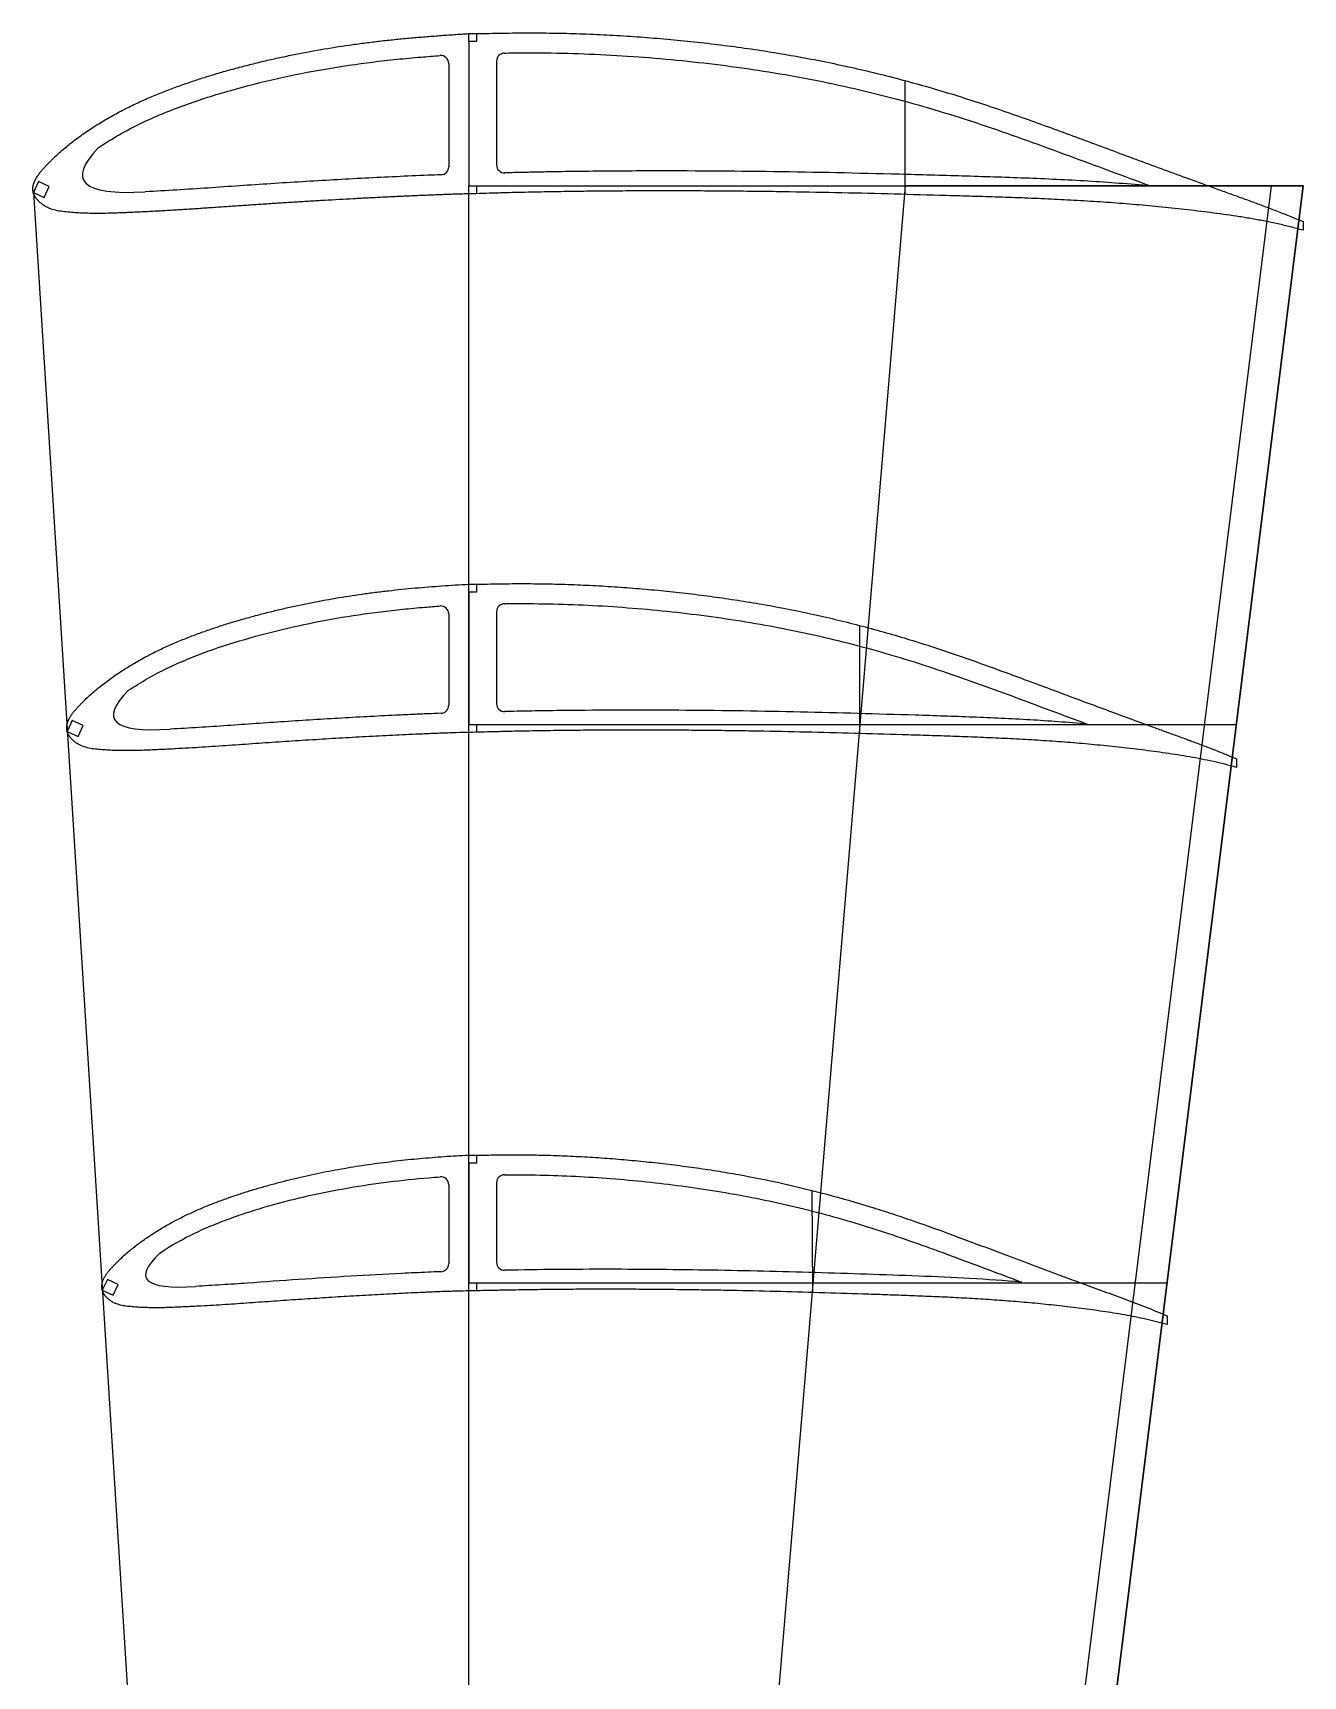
# Model space of a CAD drawing. Header units: millimetres. Extents: x -11497 to 404, y -3854 to 414.
# Drawn here: x -6564.2 to -6245.6, y -1495 to -1083.1 of the extents above; entities that cross this region are included whole.
import ezdxf

# ---------------------------------------------------------------- set-up
doc = ezdxf.new("R2010")
doc.units = ezdxf.units.MM
doc.layers.add('7', color=1, linetype='Continuous')
doc.layers.add('剖面线层', color=2, linetype='Continuous', lineweight=25)
doc.layers.add('细线层', color=4, linetype='Continuous', lineweight=25)

msp = doc.modelspace()

# ---------------------------------------------------------------- linework, layer by layer
for p, q in [((-6454.8793, -1085.2521), (-6454.8793, -1083.2637)), ((-6452.8793, -1083.2521), (-6452.8793, -1085.2521)), ((-6452.8793, -1085.2521), (-6454.8793, -1085.2521)), ((-6459.8793, -1090.7639), (-6459.8793, -1116.6567)), ((-6447.8793, -1090.1355), (-6447.8793, -1116.178)), ((-6454.8793, -1123.4381), (-6454.8793, -1121.4381)), ((-6454.8793, -1121.4381), (-6452.8793, -1121.4381)), ((-6452.8793, -1121.4381), (-6452.8793, -1123.3884)), ((-6454.8793, -1223.2727), (-6454.8793, -1221.2863)), ((-6452.8793, -1223.2727), (-6454.8793, -1223.2727)), ((-6452.8793, -1221.2727), (-6452.8793, -1223.2727)), ((-6459.8793, -1228.7378), (-6459.8793, -1251.6367)), ((-6447.8793, -1228.167), (-6447.8793, -1251.213)), ((-6454.8793, -1258.4381), (-6454.8793, -1256.4381)), ((-6454.8793, -1256.4381), (-6452.8793, -1256.4381)), ((-6452.8793, -1256.4381), (-6452.8793, -1258.3922)), ((-6454.8793, -1366.4088), (-6454.8793, -1364.4244)), ((-6452.8793, -1366.4088), (-6454.8793, -1366.4088)), ((-6452.8793, -1364.4088), (-6452.8793, -1366.4088)), ((-6447.8793, -1371.3198), (-6447.8793, -1391.2538)), ((-6459.8793, -1371.8251), (-6459.8793, -1391.6154)), ((-6454.8793, -1398.4381), (-6454.8793, -1396.4381)), ((-6454.8793, -1396.4381), (-6452.8793, -1396.4381)), ((-6452.8793, -1396.4381), (-6452.8793, -1398.3975))]:
    msp.add_line(p, q)
at = {"color": 7, "linetype": 'Continuous', "lineweight": 25}
for p, q in [((-6547.6808, -1111.8305), (-6547.6805, -1111.8308)), ((-6562.7858, -1120.3475), (-6564.0536, -1123.0664)), ((-6560.0668, -1121.6153), (-6562.7858, -1120.3475)), ((-6564.0536, -1123.0664), (-6561.3347, -1124.3343)), ((-6561.3347, -1124.3343), (-6560.0668, -1121.6153)), ((-6535.9797, -1122.9243), (-6535.9815, -1122.9243)), ((-6245.6061, -1130.398), (-6245.6054, -1132.5597)), ((-6540.1543, -1247.8718), (-6540.1542, -1247.8719)), ((-6554.3025, -1255.4476), (-6555.5704, -1258.1666)), ((-6551.5836, -1256.7155), (-6554.3025, -1255.4476)), ((-6555.5704, -1258.1666), (-6552.8515, -1259.4344)), ((-6552.8515, -1259.4344), (-6551.5836, -1256.7155)), ((-6529.7587, -1257.6132), (-6529.7618, -1257.6134)), ((-6262.3516, -1265.039), (-6262.3502, -1267.212)), ((-6532.3402, -1388.9527), (-6532.34, -1388.9529)), ((-6545.495, -1395.5515), (-6546.7629, -1398.2704)), ((-6542.7761, -1396.8194), (-6545.495, -1395.5515)), ((-6546.7629, -1398.2704), (-6544.044, -1399.5383)), ((-6544.044, -1399.5383), (-6542.7761, -1396.8194)), ((-6279.7372, -1404.6663), (-6279.735, -1406.8509))]:
    msp.add_line(p, q, dxfattribs=at)
for centre, start, end in [((-6461.8793, -1090.7639), 0, 94.302179), ((-6445.8793, -1090.1355), 91.004085, 180), ((-6445.8793, -1116.178), 180, 271.568947), ((-6461.8793, -1116.6567), 272.101356, 360), ((-6461.8793, -1228.7378), 0, 94.285698), ((-6445.8793, -1228.167), 90.79571, 180), ((-6461.8793, -1251.6367), 272.065823, 0), ((-6445.8793, -1251.213), 180, 271.335393), ((-6461.8793, -1371.8251), 0, 94.349868), ((-6445.8793, -1371.3198), 90.458323, 180), ((-6461.8793, -1391.6154), 272.117061, 0), ((-6445.8793, -1391.2538), 180, 271.122232)]:
    msp.add_arc(centre, 2, start, end)
for points, knots in [([(-6245.6054, -1132.5597), (-6246.6449, -1132.2417), (-6248.7535, -1131.7064), (-6251.9269, -1130.9477), (-6255.1241, -1130.2851), (-6258.3354, -1129.6922), (-6261.5595, -1129.1637), (-6264.7922, -1128.6848), (-6268.0313, -1128.2429), (-6271.2753, -1127.8298), (-6274.5237, -1127.4437), (-6278.8599, -1126.9618), (-6284.2895, -1126.4238), (-6290.817, -1125.8726), (-6297.3542, -1125.4048), (-6303.8994, -1125.0182), (-6310.4506, -1124.6984), (-6317.0063, -1124.4335), (-6323.5653, -1124.2084), (-6330.1263, -1124.0069), (-6338.8764, -1123.7563), (-6349.816, -1123.455), (-6362.9449, -1123.1445), (-6373.8845, -1122.9459), (-6382.6341, -1122.8286), (-6389.1948, -1122.7614), (-6395.7536, -1122.7147), (-6402.31, -1122.6913), (-6408.8638, -1122.6897), (-6415.4144, -1122.7122), (-6421.9614, -1122.7606), (-6428.5044, -1122.8365), (-6433.9531, -1122.9233), (-6438.3096, -1123.0064), (-6441.5756, -1123.0796), (-6444.2964, -1123.138), (-6446.472, -1123.1981), (-6448.647, -1123.2628), (-6451.3647, -1123.3513), (-6453.5386, -1123.4056), (-6455.8412, -1123.4612), (-6457.6643, -1123.5173), (-6460.0942, -1123.5981), (-6461.9162, -1123.6627), (-6463.7377, -1123.7329), (-6465.5587, -1123.8085), (-6467.3793, -1123.8856), (-6469.8063, -1123.9899), (-6472.8389, -1124.1277), (-6476.4765, -1124.3013), (-6480.1127, -1124.4833), (-6484.9588, -1124.7376), (-6489.8021, -1125.0073), (-6494.6425, -1125.2939), (-6498.2714, -1125.516), (-6501.8991, -1125.7447), (-6505.5256, -1125.9806), (-6509.1509, -1126.2219), (-6512.7753, -1126.4669), (-6516.3986, -1126.7166), (-6520.0213, -1126.9665), (-6523.6438, -1127.2115), (-6527.2664, -1127.4459), (-6530.8895, -1127.6641), (-6533.9095, -1127.8278), (-6536.3257, -1127.9495), (-6538.1379, -1128.0368), (-6539.9502, -1128.1204), (-6541.7627, -1128.1994), (-6543.5755, -1128.2669), (-6545.3888, -1128.3177), (-6547.2026, -1128.3439), (-6549.0166, -1128.3404), (-6550.83, -1128.2996), (-6552.6422, -1128.2228), (-6554.4519, -1128.099), (-6556.2577, -1127.9309), (-6558.0575, -1127.6969), (-6559.5221, -1127.3023), (-6560.6282, -1126.809), (-6561.2823, -1126.4295), (-6561.7797, -1126.0857), (-6562.2591, -1125.7173), (-6562.7064, -1125.3096), (-6563.0605, -1124.9165), (-6563.2541, -1124.6849), (-6563.3913, -1124.5046), (-6563.5181, -1124.3169), (-6563.6312, -1124.1204), (-6563.7338, -1123.9185), (-6563.8418, -1123.7198), (-6563.9429, -1123.5177), (-6564.0167, -1123.3037), (-6564.0752, -1123.0854), (-6564.1193, -1122.8632), (-6564.152, -1122.6391), (-6564.1788, -1122.338), (-6564.1825, -1121.9595), (-6564.1371, -1121.5837), (-6564.0803, -1121.2872), (-6564.0257, -1121.0673), (-6563.9607, -1120.8502), (-6563.8624, -1120.5646), (-6563.7188, -1120.215), (-6563.5185, -1119.8083), (-6563.2225, -1119.281), (-6562.8047, -1118.6507), (-6562.2546, -1117.9298), (-6561.6677, -1117.238), (-6561.0564, -1116.5684), (-6560.4271, -1115.9156), (-6559.7872, -1115.273), (-6558.9259, -1114.4247), (-6557.8242, -1113.3899), (-6556.4646, -1112.1895), (-6555.0648, -1111.036), (-6553.6319, -1109.9241), (-6551.6819, -1108.4937), (-6549.1799, -1106.7962), (-6546.0935, -1104.8886), (-6542.9332, -1103.1058), (-6539.7039, -1101.4505), (-6536.4147, -1099.9173), (-6533.0746, -1098.4978), (-6529.6956, -1097.1728), (-6526.2845, -1095.9313), (-6522.8449, -1094.7699), (-6519.3816, -1093.6795), (-6515.8966, -1092.6585), (-6512.3939, -1091.6976), (-6508.8754, -1090.7938), (-6505.3421, -1089.9465), (-6501.7951, -1089.1549), (-6497.049, -1088.1729), (-6491.0878, -1087.0773), (-6485.0945, -1086.1542), (-6480.2845, -1085.5101), (-6476.6699, -1085.0746), (-6473.0489, -1084.6856), (-6469.4229, -1084.3336), (-6465.7904, -1084.0409), (-6462.1555, -1083.7644), (-6458.519, -1083.4924), (-6456.0928, -1083.3332), (-6454.8793, -1083.2637)], [0, 0, 0, 0, 0.00737426, 0.01474851, 0.02212277, 0.02949703, 0.03687129, 0.04424554, 0.0516198, 0.05899406, 0.06636831, 0.07374257, 0.08849108, 0.1032396, 0.11798811, 0.13273663, 0.14748514, 0.16223365, 0.17698217, 0.19173068, 0.2064792, 0.23597622, 0.26547325, 0.29497028, 0.3097188, 0.32446731, 0.33921582, 0.35396434, 0.36871285, 0.38346137, 0.39820988, 0.41295839, 0.42770691, 0.43508116, 0.44245542, 0.44982968, 0.45351681, 0.45720394, 0.46457819, 0.47195245, 0.47195245, 0.48020319, 0.48432856, 0.48845394, 0.49257931, 0.49670468, 0.50083005, 0.50495542, 0.51320616, 0.52145691, 0.52970765, 0.53795839, 0.55445988, 0.56271062, 0.57096137, 0.57921211, 0.58746285, 0.59571359, 0.60396434, 0.61221508, 0.62046582, 0.62871657, 0.63696731, 0.64521805, 0.6534688, 0.65759417, 0.66171954, 0.66584491, 0.66997028, 0.67409565, 0.67822102, 0.6823464, 0.68647177, 0.69059714, 0.69472251, 0.69884788, 0.70297325, 0.70709862, 0.711224, 0.71328668, 0.71534937, 0.71638071, 0.71741205, 0.71947474, 0.72050608, 0.72102175, 0.72153742, 0.7220531, 0.72256877, 0.72308444, 0.72360011, 0.72411578, 0.72463145, 0.72514712, 0.7256628, 0.72617847, 0.72669414, 0.72772548, 0.72875682, 0.7292725, 0.72978817, 0.73030384, 0.73081951, 0.73185085, 0.7328822, 0.73391354, 0.73597622, 0.73803891, 0.7401016, 0.74216428, 0.74422697, 0.74628965, 0.74835234, 0.75247771, 0.75660308, 0.76072845, 0.76485383, 0.7689792, 0.77722994, 0.78548068, 0.79373143, 0.80198217, 0.81023291, 0.81848365, 0.8267344, 0.83498514, 0.84323588, 0.85148663, 0.85973737, 0.86798811, 0.87623886, 0.8844896, 0.89274034, 0.90099108, 0.91749257, 0.93399406, 0.9422448, 0.95049554, 0.95874629, 0.96699703, 0.97524777, 0.98349851, 0.99174926, 1, 1, 1, 1]), ([(-6454.8793, -1083.2637), (-6453.752, -1083.2621), (-6451.4978, -1083.2405), (-6448.117, -1083.1769), (-6444.7363, -1083.1098), (-6441.3549, -1083.08), (-6437.9735, -1083.0776), (-6433.465, -1083.1189), (-6428.9575, -1083.2213), (-6424.4518, -1083.3831), (-6419.9477, -1083.5839), (-6414.3213, -1083.9115), (-6407.5772, -1084.4182), (-6400.843, -1085.0423), (-6394.1199, -1085.7769), (-6387.4109, -1086.6289), (-6380.7177, -1087.5998), (-6371.8197, -1089.0639), (-6360.7559, -1091.2296), (-6347.6005, -1094.3859), (-6336.7521, -1097.453), (-6328.152, -1100.1644), (-6319.5987, -1103.021), (-6311.1069, -1106.0542), (-6302.643, -1109.1642), (-6296.3015, -1111.5139), (-6289.96, -1113.8636), (-6283.6182, -1116.2124), (-6277.272, -1118.5492), (-6271.9784, -1120.4828), (-6267.7396, -1122.0189), (-6264.5574, -1123.1621), (-6261.3764, -1124.3089), (-6258.1982, -1125.4636), (-6255.0294, -1126.6437), (-6251.87, -1127.849), (-6248.7289, -1129.101), (-6246.6402, -1129.9496), (-6245.6061, -1130.398)], [0, 0, 0, 0, 0.015625, 0.03125, 0.046875, 0.0625, 0.078125, 0.09375, 0.125, 0.140625, 0.15625, 0.1875, 0.21875, 0.25, 0.28125, 0.3125, 0.34375, 0.375, 0.4375, 0.5, 0.5625, 0.59375, 0.625, 0.6875, 0.71875, 0.75, 0.78125, 0.8125, 0.84375, 0.875, 0.890625, 0.90625, 0.921875, 0.9375, 0.953125, 0.96875, 0.984375, 1, 1, 1, 1]), ([(-6547.6805, -1111.8308), (-6545.9903, -1110.6892), (-6544.2672, -1109.623), (-6540.7652, -1107.6185), (-6538.9851, -1106.6828), (-6535.372, -1104.9325), (-6533.5389, -1104.1182), (-6529.8313, -1102.5842), (-6527.9578, -1101.8624), (-6522.2888, -1099.8079), (-6518.4435, -1098.5894), (-6510.6537, -1096.3791), (-6506.7336, -1095.3887), (-6498.8503, -1093.6174), (-6494.8863, -1092.837), (-6486.9178, -1091.4693), (-6482.9102, -1090.8821), (-6476.8901, -1090.1335), (-6474.8811, -1089.9074), (-6471.865, -1089.5961), (-6470.8593, -1089.4965), (-6468.8465, -1089.3099), (-6467.8395, -1089.224), (-6465.2316, -1089.0125), (-6463.6306, -1088.89), (-6462.0293, -1088.7696)], [0, 0, 0, 0, 0.0625, 0.0625, 0.125, 0.125, 0.1875, 0.1875, 0.25, 0.25, 0.375, 0.375, 0.5, 0.5, 0.625, 0.625, 0.75, 0.75, 0.8125, 0.8125, 0.84375, 0.84375, 0.875, 0.875, 0.924640544, 0.924640544, 0.924640544, 0.924640544]), ([(-6445.9143, -1088.1358), (-6445.1964, -1088.1233), (-6444.4785, -1088.1121), (-6440.104, -1088.062), (-6436.4494, -1088.0751), (-6425.493, -1088.2801), (-6418.1978, -1088.6311), (-6407.2682, -1089.4648), (-6403.6272, -1089.7951), (-6396.3495, -1090.5548), (-6392.7099, -1090.9856), (-6381.8258, -1092.4365), (-6374.6137, -1093.6142), (-6360.293, -1096.4636), (-6353.1846, -1098.1365), (-6342.596, -1100.9998), (-6339.0776, -1102.0137), (-6332.0709, -1104.158), (-6328.5875, -1105.2863), (-6318.1815, -1108.796), (-6311.3034, -1111.3026), (-6297.5666, -1116.3708), (-6290.7061, -1118.9269), (-6283.8373, -1121.4598)], [0.050233065, 0.050233065, 0.050233065, 0.050233065, 0.0625, 0.0625, 0.125, 0.125, 0.25, 0.25, 0.3125, 0.3125, 0.375, 0.375, 0.5, 0.5, 0.625, 0.625, 0.6875, 0.6875, 0.75, 0.75, 0.875, 0.875, 1, 1, 1, 1]), ([(-6461.8059, -1118.6553), (-6462.9128, -1118.6959), (-6464.0195, -1118.7391), (-6467.7526, -1118.8941), (-6470.3789, -1119.0079), (-6478.2566, -1119.3745), (-6483.5069, -1119.6457), (-6494.0049, -1120.238), (-6499.2525, -1120.5602), (-6507.1222, -1121.0734), (-6509.7453, -1121.2489), (-6514.991, -1121.6055), (-6517.6136, -1121.7882), (-6522.8592, -1122.1468), (-6525.4822, -1122.3224), (-6530.7297, -1122.6466), (-6533.3543, -1122.793), (-6535.9797, -1122.9243)], [0.705584984, 0.705584984, 0.705584984, 0.705584984, 0.71875, 0.71875, 0.75, 0.75, 0.8125, 0.8125, 0.875, 0.875, 0.90625, 0.90625, 0.9375, 0.9375, 0.96875, 0.96875, 1, 1, 1, 1]), ([(-6283.8373, -1121.4598), (-6289.0781, -1120.9789), (-6294.3228, -1120.5868), (-6304.8186, -1119.95), (-6310.0696, -1119.7037), (-6320.5753, -1119.2959), (-6325.8299, -1119.1321), (-6336.3398, -1118.8236), (-6341.5951, -1118.6767), (-6357.3621, -1118.2607), (-6367.8766, -1118.0306), (-6388.9051, -1117.7396), (-6399.4191, -1117.6715), (-6415.1898, -1117.7061), (-6420.4466, -1117.7413), (-6428.3317, -1117.8349), (-6430.9601, -1117.873), (-6434.9026, -1117.9401), (-6436.2167, -1117.964), (-6438.845, -1118.0163), (-6440.1592, -1118.0455), (-6442.7875, -1118.1033), (-6444.1016, -1118.1312), (-6445.552, -1118.1698), (-6445.6883, -1118.1735), (-6445.8245, -1118.1772)], [0, 0, 0, 0, 0.0625, 0.0625, 0.125, 0.125, 0.1875, 0.1875, 0.25, 0.25, 0.375, 0.375, 0.5, 0.5, 0.5625, 0.5625, 0.59375, 0.59375, 0.609375, 0.609375, 0.625, 0.625, 0.640625, 0.640625, 0.642245062, 0.642245062, 0.642245062, 0.642245062]), ([(-6262.3502, -1267.212), (-6263.3094, -1266.9227), (-6265.2521, -1266.4275), (-6268.1767, -1265.7295), (-6271.1217, -1265.1163), (-6274.0794, -1264.5661), (-6277.048, -1264.0736), (-6280.0243, -1263.626), (-6283.0061, -1263.2123), (-6285.9921, -1262.8255), (-6288.9819, -1262.4639), (-6292.9727, -1262.0126), (-6297.9691, -1261.5084), (-6303.975, -1260.9911), (-6309.9889, -1260.5505), (-6316.0093, -1260.1842), (-6322.0344, -1259.8788), (-6328.0632, -1259.6234), (-6334.0943, -1259.4044), (-6340.127, -1259.2072), (-6348.1719, -1258.9602), (-6358.2295, -1258.6634), (-6370.2999, -1258.3541), (-6380.3584, -1258.1515), (-6388.4043, -1258.0274), (-6394.4379, -1257.9533), (-6400.4705, -1257.898), (-6406.5018, -1257.8645), (-6412.5316, -1257.8505), (-6418.5595, -1257.859), (-6424.5854, -1257.8909), (-6430.6089, -1257.9488), (-6435.6262, -1258.0182), (-6439.6385, -1258.0864), (-6442.6469, -1258.1468), (-6445.1534, -1258.1971), (-6447.158, -1258.2473), (-6449.1622, -1258.2981), (-6451.6667, -1258.3659), (-6453.6703, -1258.4102), (-6455.7925, -1258.4592), (-6457.4729, -1258.5037), (-6459.713, -1258.569), (-6461.3927, -1258.6236), (-6463.072, -1258.6871), (-6464.7507, -1258.7595), (-6466.4293, -1258.8324), (-6468.6671, -1258.9294), (-6471.4635, -1259.0593), (-6474.8182, -1259.2222), (-6478.1719, -1259.3925), (-6482.6421, -1259.6308), (-6487.1103, -1259.8833), (-6491.5764, -1260.1517), (-6494.9252, -1260.3594), (-6498.273, -1260.5733), (-6501.6199, -1260.7938), (-6504.9661, -1261.0194), (-6508.3116, -1261.2488), (-6511.6564, -1261.4821), (-6515.0008, -1261.7157), (-6518.3452, -1261.945), (-6521.6899, -1262.1644), (-6525.0353, -1262.3689), (-6527.8239, -1262.5221), (-6530.0551, -1262.6364), (-6531.7286, -1262.7185), (-6533.4023, -1262.7974), (-6535.076, -1262.8715), (-6536.7502, -1262.9351), (-6538.4249, -1262.9835), (-6540.1, -1263.0078), (-6541.7754, -1263.0055), (-6543.4502, -1262.9676), (-6545.1241, -1262.8975), (-6546.7954, -1262.782), (-6548.4634, -1262.6277), (-6550.125, -1262.4054), (-6551.475, -1262.0299), (-6552.4912, -1261.5633), (-6553.0924, -1261.2077), (-6553.5476, -1260.8846), (-6553.9869, -1260.54), (-6554.3948, -1260.1579), (-6554.7161, -1259.7901), (-6554.8905, -1259.5728), (-6555.0136, -1259.4038), (-6555.127, -1259.2282), (-6555.228, -1259.045), (-6555.319, -1258.8568), (-6555.4128, -1258.6706), (-6555.4984, -1258.481), (-6555.5585, -1258.2816), (-6555.6058, -1258.0787), (-6555.6412, -1257.8728), (-6555.667, -1257.6655), (-6555.688, -1257.3872), (-6555.6923, -1257.0377), (-6555.652, -1256.6904), (-6555.6061, -1256.4157), (-6555.5596, -1256.2118), (-6555.5026, -1256.0105), (-6555.4161, -1255.7454), (-6555.2884, -1255.4207), (-6555.1069, -1255.0434), (-6554.8386, -1254.5536), (-6554.4565, -1253.969), (-6553.9519, -1253.3004), (-6553.4126, -1252.6592), (-6552.8499, -1252.039), (-6552.2696, -1251.4351), (-6551.6798, -1250.8403), (-6550.8852, -1250.0558), (-6549.8692, -1249.0984), (-6548.6152, -1247.9875), (-6547.3236, -1246.9205), (-6546.0016, -1245.8917), (-6544.2022, -1244.5682), (-6541.8927, -1242.9983), (-6539.0442, -1241.2331), (-6536.1264, -1239.5848), (-6533.1454, -1238.0533), (-6530.1086, -1236.6357), (-6527.0247, -1235.323), (-6523.9054, -1234.0969), (-6520.756, -1232.9496), (-6517.5809, -1231.8749), (-6514.3836, -1230.8669), (-6511.1666, -1229.9225), (-6507.9334, -1229.0338), (-6504.6858, -1228.198), (-6501.4248, -1227.4144), (-6498.1513, -1226.6823), (-6493.7715, -1225.7741), (-6488.271, -1224.7611), (-6482.7419, -1223.9071), (-6478.3051, -1223.3113), (-6474.9712, -1222.9086), (-6471.6319, -1222.5483), (-6468.2882, -1222.2232), (-6464.9392, -1221.9508), (-6461.5882, -1221.6942), (-6458.2352, -1221.4552), (-6455.9979, -1221.3327), (-6454.8793, -1221.2863)], [0, 0, 0, 0, 0.00737426, 0.01474851, 0.02212277, 0.02949703, 0.03687129, 0.04424554, 0.0516198, 0.05899406, 0.06636831, 0.07374257, 0.08849108, 0.1032396, 0.11798811, 0.13273663, 0.14748514, 0.16223365, 0.17698217, 0.19173068, 0.2064792, 0.23597622, 0.26547325, 0.29497028, 0.3097188, 0.32446731, 0.33921582, 0.35396434, 0.36871285, 0.38346137, 0.39820988, 0.41295839, 0.42770691, 0.43508116, 0.44245542, 0.44982968, 0.45351681, 0.45720394, 0.46457819, 0.47195245, 0.47195245, 0.48020319, 0.48432856, 0.48845394, 0.49257931, 0.49670468, 0.50083005, 0.50495542, 0.51320616, 0.52145691, 0.52970765, 0.53795839, 0.55445988, 0.56271062, 0.57096137, 0.57921211, 0.58746285, 0.59571359, 0.60396434, 0.61221508, 0.62046582, 0.62871657, 0.63696731, 0.64521805, 0.6534688, 0.65759417, 0.66171954, 0.66584491, 0.66997028, 0.67409565, 0.67822102, 0.6823464, 0.68647177, 0.69059714, 0.69472251, 0.69884788, 0.70297325, 0.70709862, 0.711224, 0.71328668, 0.71534937, 0.71638071, 0.71741205, 0.71947474, 0.72050608, 0.72102175, 0.72153742, 0.7220531, 0.72256877, 0.72308444, 0.72360011, 0.72411578, 0.72463145, 0.72514712, 0.7256628, 0.72617847, 0.72669414, 0.72772548, 0.72875682, 0.7292725, 0.72978817, 0.73030384, 0.73081951, 0.73185085, 0.7328822, 0.73391354, 0.73597622, 0.73803891, 0.7401016, 0.74216428, 0.74422697, 0.74628965, 0.74835234, 0.75247771, 0.75660308, 0.76072845, 0.76485383, 0.7689792, 0.77722994, 0.78548068, 0.79373143, 0.80198217, 0.81023291, 0.81848365, 0.8267344, 0.83498514, 0.84323588, 0.85148663, 0.85973737, 0.86798811, 0.87623886, 0.8844896, 0.89274034, 0.90099108, 0.91749257, 0.93399406, 0.9422448, 0.95049554, 0.95874629, 0.96699703, 0.97524777, 0.98349851, 0.99174926, 1, 1, 1, 1]), ([(-6454.8793, -1221.2863), (-6453.8418, -1221.2826), (-6451.7671, -1221.264), (-6448.6553, -1221.2128), (-6445.5436, -1221.1557), (-6442.4314, -1221.1357), (-6439.3192, -1221.1391), (-6435.1698, -1221.1867), (-6431.0214, -1221.2888), (-6426.8747, -1221.4467), (-6422.7296, -1221.64), (-6417.5518, -1221.9521), (-6411.3456, -1222.431), (-6405.1487, -1223.0178), (-6398.9623, -1223.7067), (-6392.789, -1224.5032), (-6386.6304, -1225.4086), (-6378.4436, -1226.7729), (-6368.2646, -1228.786), (-6356.1623, -1231.7146), (-6346.1832, -1234.5569), (-6338.2725, -1237.0675), (-6330.4055, -1239.7123), (-6322.5953, -1242.5196), (-6314.8108, -1245.397), (-6308.9785, -1247.5711), (-6303.1462, -1249.7452), (-6297.3134, -1251.9182), (-6291.4769, -1254.0809), (-6286.6085, -1255.8708), (-6282.7104, -1257.2931), (-6279.784, -1258.3526), (-6276.8585, -1259.4142), (-6273.9356, -1260.483), (-6271.021, -1261.5743), (-6268.115, -1262.6885), (-6265.2248, -1263.843), (-6263.3038, -1264.6271), (-6262.3516, -1265.039)], [0, 0, 0, 0, 0.015625, 0.03125, 0.046875, 0.0625, 0.078125, 0.09375, 0.125, 0.140625, 0.15625, 0.1875, 0.21875, 0.25, 0.28125, 0.3125, 0.34375, 0.375, 0.4375, 0.5, 0.5625, 0.59375, 0.625, 0.6875, 0.71875, 0.75, 0.78125, 0.8125, 0.84375, 0.875, 0.890625, 0.90625, 0.921875, 0.9375, 0.953125, 0.96875, 0.984375, 1, 1, 1, 1]), ([(-6540.1542, -1247.8719), (-6538.6009, -1246.8261), (-6537.0179, -1245.8483), (-6533.7996, -1244.0116), (-6532.1638, -1243.1542), (-6528.8434, -1241.5503), (-6527.1586, -1240.8043), (-6523.7518, -1239.3974), (-6522.0304, -1238.7349), (-6516.8211, -1236.8505), (-6513.287, -1235.7314), (-6506.1317, -1233.7016), (-6502.5316, -1232.7919), (-6495.2908, -1231.1643), (-6491.6499, -1230.4471), (-6484.3304, -1229.1893), (-6480.6494, -1228.6485), (-6475.1203, -1227.9595), (-6473.2752, -1227.751), (-6470.5053, -1227.4641), (-6469.5816, -1227.3725), (-6467.7331, -1227.2005), (-6466.8083, -1227.1209), (-6464.5987, -1226.9402), (-6463.3139, -1226.8397), (-6462.0287, -1226.7434)], [0, 0, 0, 0, 0.0625, 0.0625, 0.125, 0.125, 0.1875, 0.1875, 0.25, 0.25, 0.375, 0.375, 0.5, 0.5, 0.625, 0.625, 0.75, 0.75, 0.8125, 0.8125, 0.84375, 0.84375, 0.875, 0.875, 0.918381079, 0.918381079, 0.918381079, 0.918381079]), ([(-6445.9071, -1226.1672), (-6445.5436, -1226.1621), (-6445.1801, -1226.1577), (-6441.5006, -1226.1213), (-6438.1871, -1226.1381), (-6428.254, -1226.3356), (-6421.6419, -1226.6591), (-6411.7378, -1227.4184), (-6408.4389, -1227.7182), (-6401.8456, -1228.4069), (-6398.5513, -1228.7959), (-6391.9675, -1229.6698), (-6388.6798, -1230.1536), (-6382.1324, -1231.2233), (-6378.8703, -1231.8096), (-6369.1203, -1233.731), (-6362.6699, -1235.2328), (-6353.0657, -1237.803), (-6349.8761, -1238.7123), (-6343.5205, -1240.636), (-6340.3551, -1241.6516), (-6330.9079, -1244.8154), (-6324.6672, -1247.0842), (-6315.3253, -1250.5407), (-6312.2146, -1251.7018), (-6305.9922, -1254.0214), (-6302.8812, -1255.1817), (-6299.769, -1256.3388)], [0.055650718, 0.055650718, 0.055650718, 0.055650718, 0.0625, 0.0625, 0.125, 0.125, 0.25, 0.25, 0.3125, 0.3125, 0.375, 0.375, 0.4375, 0.4375, 0.5, 0.5, 0.625, 0.625, 0.6875, 0.6875, 0.75, 0.75, 0.875, 0.875, 0.9375, 0.9375, 1, 1, 1, 1]), ([(-6461.8072, -1253.6354), (-6462.9219, -1253.6756), (-6464.0363, -1253.7227), (-6466.3481, -1253.8228), (-6467.5457, -1253.8741), (-6469.9405, -1253.9815), (-6471.1378, -1254.0377), (-6477.1239, -1254.3245), (-6481.9114, -1254.5772), (-6491.484, -1255.1287), (-6496.269, -1255.428), (-6503.4449, -1255.9032), (-6505.8367, -1256.0656), (-6510.62, -1256.3957), (-6513.0114, -1256.5642), (-6517.7946, -1256.8951), (-6520.1864, -1257.0571), (-6524.9714, -1257.3564), (-6527.3647, -1257.4914), (-6529.7587, -1257.6132)], [0.704210872, 0.704210872, 0.704210872, 0.704210872, 0.71875, 0.71875, 0.734375, 0.734375, 0.75, 0.75, 0.8125, 0.8125, 0.875, 0.875, 0.90625, 0.90625, 0.9375, 0.9375, 0.96875, 0.96875, 1, 1, 1, 1]), ([(-6299.769, -1256.3388), (-6304.5507, -1255.9172), (-6309.3358, -1255.5737), (-6318.9116, -1255.013), (-6323.7021, -1254.7937), (-6333.2859, -1254.4225), (-6338.0792, -1254.2681), (-6347.6664, -1253.9721), (-6352.4602, -1253.8289), (-6366.8427, -1253.4285), (-6376.4341, -1253.2078), (-6395.6186, -1252.919), (-6405.2106, -1252.8445), (-6419.5982, -1252.8582), (-6424.394, -1252.8844), (-6431.5875, -1252.9612), (-6433.9853, -1252.9929), (-6438.7809, -1253.0682), (-6441.1787, -1253.1146), (-6444.3285, -1253.1786), (-6445.0806, -1253.1949), (-6445.8327, -1253.2125)], [0, 0, 0, 0, 0.0625, 0.0625, 0.125, 0.125, 0.1875, 0.1875, 0.25, 0.25, 0.375, 0.375, 0.5, 0.5, 0.5625, 0.5625, 0.59375, 0.59375, 0.625, 0.625, 0.634801777, 0.634801777, 0.634801777, 0.634801777]), ([(-6279.735, -1406.8509), (-6280.6108, -1406.5914), (-6282.3814, -1406.1379), (-6285.0477, -1405.5029), (-6287.7309, -1404.9409), (-6290.4251, -1404.435), (-6293.1286, -1403.9799), (-6295.8386, -1403.5649), (-6298.5533, -1403.1804), (-6301.2715, -1402.821), (-6303.9929, -1402.4848), (-6307.625, -1402.0654), (-6312.1717, -1401.5961), (-6317.636, -1401.1141), (-6323.1065, -1400.7017), (-6328.582, -1400.3563), (-6334.0611, -1400.0661), (-6339.5426, -1399.8206), (-6345.0258, -1399.6078), (-6350.5099, -1399.4151), (-6357.8228, -1399.1719), (-6366.9646, -1398.8797), (-6377.936, -1398.5715), (-6387.0798, -1398.3648), (-6394.395, -1398.2338), (-6399.8814, -1398.1525), (-6405.3677, -1398.0881), (-6410.8538, -1398.0442), (-6416.3396, -1398.0174), (-6421.8249, -1398.0113), (-6427.3097, -1398.0261), (-6432.7938, -1398.0652), (-6437.3632, -1398.1165), (-6441.0183, -1398.1692), (-6443.7592, -1398.2165), (-6446.0432, -1398.2583), (-6447.8701, -1398.2983), (-6449.697, -1398.3347), (-6451.9802, -1398.381), (-6453.807, -1398.4148), (-6455.742, -1398.4569), (-6457.2743, -1398.4894), (-6459.3172, -1398.5387), (-6460.8492, -1398.5828), (-6462.3809, -1398.6395), (-6463.9119, -1398.7085), (-6465.4429, -1398.7771), (-6467.4844, -1398.8664), (-6470.0355, -1398.9882), (-6473.0965, -1399.1399), (-6476.157, -1399.298), (-6480.2368, -1399.5199), (-6484.3156, -1399.7544), (-6488.3932, -1400.0039), (-6491.451, -1400.1967), (-6494.5082, -1400.3954), (-6497.565, -1400.5998), (-6500.6213, -1400.8091), (-6503.6772, -1401.0223), (-6506.7328, -1401.2386), (-6509.7884, -1401.4552), (-6512.844, -1401.6681), (-6515.9003, -1401.872), (-6518.9573, -1402.0622), (-6521.5058, -1402.2047), (-6523.5449, -1402.3113), (-6525.0744, -1402.3881), (-6526.604, -1402.4619), (-6528.1338, -1402.5311), (-6529.664, -1402.5905), (-6531.1947, -1402.6365), (-6532.7259, -1402.6588), (-6534.2574, -1402.6577), (-6535.7884, -1402.6227), (-6537.3185, -1402.5596), (-6538.8463, -1402.4528), (-6540.3712, -1402.3128), (-6541.8893, -1402.1026), (-6543.1203, -1401.7471), (-6544.0431, -1401.308), (-6544.5894, -1400.9774), (-6545.0009, -1400.6757), (-6545.3985, -1400.3558), (-6545.7655, -1400.0003), (-6546.0527, -1399.6587), (-6546.2071, -1399.4562), (-6546.3156, -1399.299), (-6546.4151, -1399.136), (-6546.5037, -1398.9666), (-6546.5826, -1398.7926), (-6546.6616, -1398.6195), (-6546.731, -1398.4428), (-6546.777, -1398.2584), (-6546.8126, -1398.0717), (-6546.839, -1397.8827), (-6546.8576, -1397.6927), (-6546.8727, -1397.4382), (-6546.8776, -1397.1187), (-6546.8426, -1396.801), (-6546.808, -1396.549), (-6546.77, -1396.3617), (-6546.7212, -1396.1768), (-6546.647, -1395.9331), (-6546.5358, -1395.6341), (-6546.3738, -1395.2874), (-6546.1341, -1394.8366), (-6545.7892, -1394.2994), (-6545.3319, -1393.6851), (-6544.842, -1393.0964), (-6544.3297, -1392.5274), (-6543.8003, -1391.9743), (-6543.2625, -1391.4292), (-6542.5372, -1390.7108), (-6541.6101, -1389.8338), (-6540.4658, -1388.8159), (-6539.2866, -1387.8387), (-6538.0797, -1386.8961), (-6536.4366, -1385.6836), (-6534.3269, -1384.2463), (-6531.7254, -1382.6289), (-6529.0594, -1381.1202), (-6526.3362, -1379.7173), (-6523.5613, -1378.4196), (-6520.7437, -1377.2179), (-6517.894, -1376.0945), (-6515.0162, -1375.0448), (-6512.1156, -1374.0603), (-6509.1945, -1373.1378), (-6506.2558, -1372.273), (-6503.3024, -1371.4593), (-6500.3361, -1370.694), (-6497.3577, -1369.9765), (-6494.3683, -1369.3062), (-6490.3687, -1368.4747), (-6485.3465, -1367.5474), (-6480.2994, -1366.7652), (-6476.25, -1366.2194), (-6473.2077, -1365.8509), (-6470.1608, -1365.5203), (-6467.1102, -1365.2231), (-6464.0554, -1364.9719), (-6460.9992, -1364.7358), (-6457.9406, -1364.5312), (-6455.8994, -1364.4467), (-6454.8793, -1364.4244)], [0, 0, 0, 0, 0.00737426, 0.01474851, 0.02212277, 0.02949703, 0.03687129, 0.04424554, 0.0516198, 0.05899406, 0.06636831, 0.07374257, 0.08849108, 0.1032396, 0.11798811, 0.13273663, 0.14748514, 0.16223365, 0.17698217, 0.19173068, 0.2064792, 0.23597622, 0.26547325, 0.29497028, 0.3097188, 0.32446731, 0.33921582, 0.35396434, 0.36871285, 0.38346137, 0.39820988, 0.41295839, 0.42770691, 0.43508116, 0.44245542, 0.44982968, 0.45351681, 0.45720394, 0.46457819, 0.47195245, 0.47195245, 0.48020319, 0.48432856, 0.48845394, 0.49257931, 0.49670468, 0.50083005, 0.50495542, 0.51320616, 0.52145691, 0.52970765, 0.53795839, 0.55445988, 0.56271062, 0.57096137, 0.57921211, 0.58746285, 0.59571359, 0.60396434, 0.61221508, 0.62046582, 0.62871657, 0.63696731, 0.64521805, 0.6534688, 0.65759417, 0.66171954, 0.66584491, 0.66997028, 0.67409565, 0.67822102, 0.6823464, 0.68647177, 0.69059714, 0.69472251, 0.69884788, 0.70297325, 0.70709862, 0.711224, 0.71328668, 0.71534937, 0.71638071, 0.71741205, 0.71947474, 0.72050608, 0.72102175, 0.72153742, 0.7220531, 0.72256877, 0.72308444, 0.72360011, 0.72411578, 0.72463145, 0.72514712, 0.7256628, 0.72617847, 0.72669414, 0.72772548, 0.72875682, 0.7292725, 0.72978817, 0.73030384, 0.73081951, 0.73185085, 0.7328822, 0.73391354, 0.73597622, 0.73803891, 0.7401016, 0.74216428, 0.74422697, 0.74628965, 0.74835234, 0.75247771, 0.75660308, 0.76072845, 0.76485383, 0.7689792, 0.77722994, 0.78548068, 0.79373143, 0.80198217, 0.81023291, 0.81848365, 0.8267344, 0.83498514, 0.84323588, 0.85148663, 0.85973737, 0.86798811, 0.87623886, 0.8844896, 0.89274034, 0.90099108, 0.91749257, 0.93399406, 0.9422448, 0.95049554, 0.95874629, 0.96699703, 0.97524777, 0.98349851, 0.99174926, 1, 1, 1, 1]), ([(-6454.8793, -1364.4244), (-6453.935, -1364.4184), (-6452.0466, -1364.4029), (-6449.2141, -1364.3647), (-6446.3818, -1364.3179), (-6443.549, -1364.3081), (-6440.7164, -1364.3176), (-6436.9397, -1364.3716), (-6433.1641, -1364.4734), (-6429.3902, -1364.6274), (-6425.6178, -1364.8128), (-6420.9058, -1365.1088), (-6415.258, -1365.5589), (-6409.619, -1366.107), (-6403.9898, -1366.7485), (-6398.3726, -1367.4872), (-6392.7692, -1368.3248), (-6385.3208, -1369.5853), (-6376.0604, -1371.4401), (-6365.0514, -1374.1322), (-6355.9747, -1376.7412), (-6348.7799, -1379.0433), (-6341.6253, -1381.4681), (-6334.5228, -1384.0408), (-6327.4438, -1386.6768), (-6322.14, -1388.6686), (-6316.8364, -1390.6604), (-6311.5322, -1392.6509), (-6306.2248, -1394.6329), (-6301.7978, -1396.2734), (-6298.2533, -1397.5778), (-6295.5928, -1398.5502), (-6292.9325, -1399.5234), (-6290.2746, -1400.5031), (-6287.6239, -1401.5021), (-6284.981, -1402.5218), (-6282.3513, -1403.575), (-6280.6043, -1404.2923), (-6279.7372, -1404.6663)], [0, 0, 0, 0, 0.015625, 0.03125, 0.046875, 0.0625, 0.078125, 0.09375, 0.125, 0.140625, 0.15625, 0.1875, 0.21875, 0.25, 0.28125, 0.3125, 0.34375, 0.375, 0.4375, 0.5, 0.5625, 0.59375, 0.625, 0.6875, 0.71875, 0.75, 0.78125, 0.8125, 0.84375, 0.875, 0.890625, 0.90625, 0.921875, 0.9375, 0.953125, 0.96875, 0.984375, 1, 1, 1, 1]), ([(-6532.34, -1388.9529), (-6529.5183, -1387.0599), (-6526.5904, -1385.4078), (-6522.0659, -1383.2302), (-6520.5353, -1382.5552), (-6517.441, -1381.2802), (-6515.8777, -1380.6794), (-6512.7232, -1379.5409), (-6511.1326, -1379.0021), (-6507.9271, -1377.9792), (-6506.3112, -1377.495), (-6501.4398, -1376.1135), (-6498.1719, -1375.2875), (-6491.5987, -1373.8092), (-6488.2933, -1373.1575), (-6481.6484, -1372.0137), (-6478.3067, -1371.5212), (-6471.6148, -1370.685), (-6468.2624, -1370.3373), (-6463.9463, -1369.9805), (-6462.9888, -1369.9037), (-6462.031, -1369.8308)], [0, 0, 0, 0, 0.125, 0.125, 0.1875, 0.1875, 0.25, 0.25, 0.3125, 0.3125, 0.375, 0.375, 0.5, 0.5, 0.625, 0.625, 0.75, 0.75, 0.875, 0.875, 0.910623833, 0.910623833, 0.910623833, 0.910623833]), ([(-6445.8953, -1369.3199), (-6445.8925, -1369.3199), (-6445.8897, -1369.3198), (-6442.9136, -1369.2962), (-6439.9432, -1369.3173), (-6431.04, -1369.5093), (-6425.1152, -1369.8067), (-6413.2858, -1370.724), (-6407.3812, -1371.3431), (-6398.5397, -1372.5161), (-6395.5946, -1372.948), (-6389.7122, -1373.9045), (-6386.7846, -1374.4277), (-6378.0445, -1376.1375), (-6372.2758, -1377.4685), (-6363.7065, -1379.7399), (-6360.8638, -1380.5421), (-6355.2055, -1382.2361), (-6352.3904, -1383.1293), (-6343.9799, -1385.9227), (-6338.4189, -1387.9367), (-6330.0974, -1391.023), (-6327.3269, -1392.0627), (-6321.7862, -1394.1434), (-6319.016, -1395.1842), (-6316.2454, -1396.2235)], [0.062441146, 0.062441146, 0.062441146, 0.062441146, 0.0625, 0.0625, 0.125, 0.125, 0.25, 0.25, 0.375, 0.375, 0.4375, 0.4375, 0.5, 0.5, 0.625, 0.625, 0.6875, 0.6875, 0.75, 0.75, 0.875, 0.875, 0.9375, 0.9375, 1, 1, 1, 1]), ([(-6461.8054, -1393.6141), (-6461.838, -1393.6153), (-6461.8706, -1393.6165), (-6462.9817, -1393.6582), (-6464.0596, -1393.709), (-6466.2159, -1393.8052), (-6467.294, -1393.852), (-6469.45, -1393.953), (-6470.5278, -1394.0056), (-6475.9168, -1394.2722), (-6480.2268, -1394.5058), (-6488.8444, -1395.015), (-6493.152, -1395.2904), (-6501.7654, -1395.8713), (-6506.071, -1396.1802), (-6512.53, -1396.6335), (-6514.6832, -1396.7815), (-6518.9908, -1397.055), (-6521.1455, -1397.1783), (-6523.3008, -1397.2903)], [0.702652949, 0.702652949, 0.702652949, 0.702652949, 0.703125, 0.703125, 0.71875, 0.71875, 0.734375, 0.734375, 0.75, 0.75, 0.8125, 0.8125, 0.875, 0.875, 0.9375, 0.9375, 0.96875, 0.96875, 1, 1, 1, 1]), ([(-6316.2454, -1396.2235), (-6320.551, -1395.8613), (-6324.8596, -1395.5664), (-6333.481, -1395.0797), (-6337.7939, -1394.8862), (-6346.4219, -1394.5489), (-6350.7368, -1394.4032), (-6359.367, -1394.1187), (-6363.6823, -1393.9806), (-6376.6295, -1393.5973), (-6385.2629, -1393.3865), (-6402.5354, -1393.0997), (-6411.1717, -1393.0187), (-6428.4432, -1393.0082), (-6437.0787, -1393.0838), (-6445.7558, -1393.2517), (-6445.798, -1393.2525), (-6445.8401, -1393.2534)], [0, 0, 0, 0, 0.0625, 0.0625, 0.125, 0.125, 0.1875, 0.1875, 0.25, 0.25, 0.375, 0.375, 0.5, 0.5, 0.625, 0.625, 0.625610156, 0.625610156, 0.625610156, 0.625610156])]:
    msp.add_open_spline(points, degree=3, knots=knots, dxfattribs=at)
for points in [[(-6547.6808, -1111.8305), (-6555.7369, -1120.159), (-6551.8371, -1123.8569), (-6535.9815, -1122.9244)], [(-6540.1543, -1247.8718), (-6547.6204, -1255.2821), (-6544.1562, -1258.5293), (-6529.7618, -1257.6134)], [(-6532.3402, -1388.9527), (-6539.1937, -1395.4098), (-6536.1818, -1398.189), (-6523.3044, -1397.2905)], [(-6523.3008, -1397.2903), (-6523.302, -1397.2903), (-6523.3032, -1397.2904), (-6523.3044, -1397.2905)]]:
    msp.add_open_spline(points, degree=3, dxfattribs=at)
at = {"layer": '7'}
for p, q in [((-6454.8793, -1085.2521), (-6454.8793, -1121.4381)), ((-6345.3999, -1123.5793), (-6345.3999, -1095.0622)), ((-6454.8793, -1223.2727), (-6454.8793, -1256.4381)), ((-6356.7674, -1258.7119), (-6356.7674, -1231.6419)), ((-6454.8793, -1366.4088), (-6454.8793, -1396.4381)), ((-6368.5559, -1398.8395), (-6368.7576, -1373.2518))]:
    msp.add_line(p, q, dxfattribs=at)
at = {"layer": '剖面线层'}
for p, q in [((-6564.0536, -1123.0664), (-6531.0436, -1648.4555)), ((-6454.8793, -1646.4381), (-6454.8793, -1121.4381)), ((-6454.8793, -1121.4381), (-6245.6013, -1121.4381)), ((-6245.6006, -1121.4381), (-6310.7658, -1646.4381)), ((-6454.8793, -1256.4381), (-6262.3586, -1256.4381)), ((-6454.8793, -1396.4381), (-6279.7336, -1396.4381))]:
    msp.add_line(p, q, dxfattribs=at)
at = {"layer": '细线层'}
for p, q in [((-6345.3999, -1121.4381), (-6389.6067, -1646.4381)), ((-6245.6013, -1121.4381), (-6345.3999, -1121.4381)), ((-6253.6634, -1121.4381), (-6318.8279, -1646.4381)), ((-6310.7665, -1646.4381), (-6245.602, -1121.4381)), ((-6356.7674, -1256.4381), (-6262.3586, -1256.4381)), ((-6368.5559, -1396.4381), (-6279.7336, -1396.4381))]:
    msp.add_line(p, q, dxfattribs=at)

doc.saveas('drawing.dxf')
